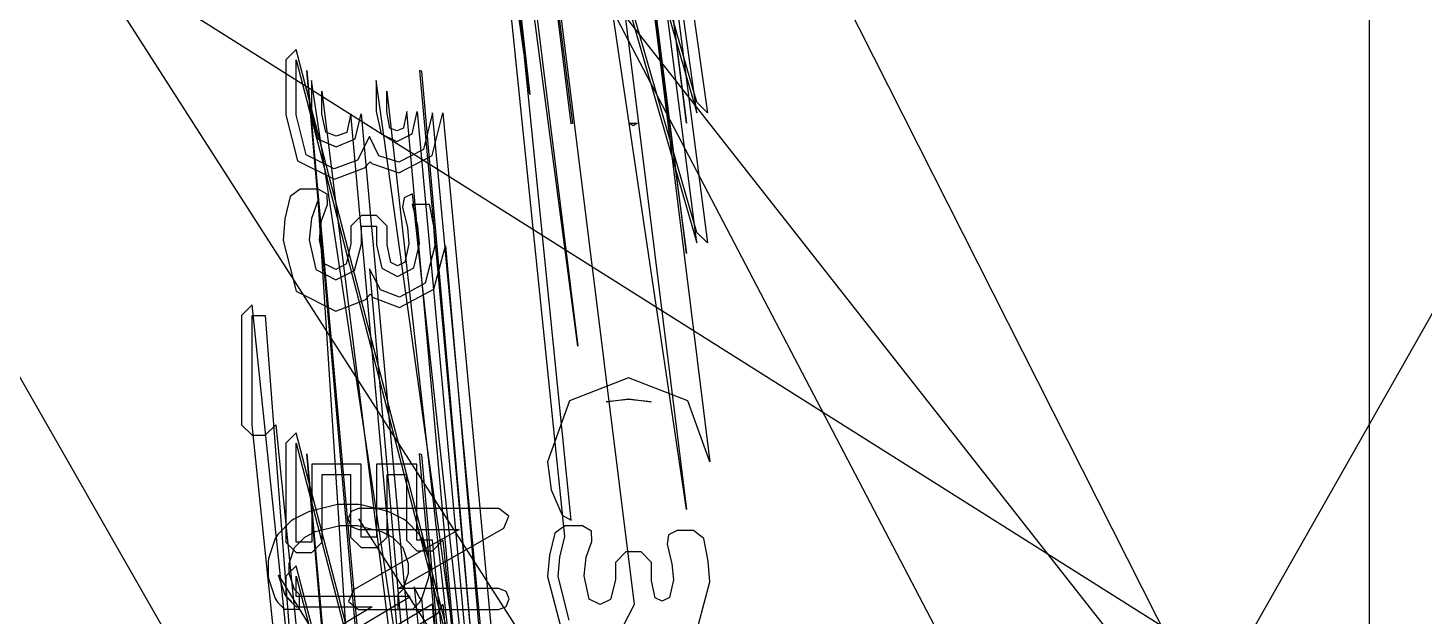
# Model space of a CAD drawing. Extents: x 0 to 334, y -361 to 120.
# Drawn here: x 84.23 to 94.19, y 51.53 to 55.73 of the extents above; entities that cross this region are included whole.
import ezdxf

# ---------------------------------------------------------------- set-up
doc = ezdxf.new("R2010")
doc.units = 0

msp = doc.modelspace()

# ---------------------------------------------------------------- linework, layer by layer
at = {"layer": 'Layer 1'}
for p, q in [((75.05, 81.3792), (138.215, -39.3749)), ((77.19, 81.3792), (138.215, -39.3149)), ((68.6, 80.4392), (134.095, -33.9949)), ((75.452423, 70.589328), (319.8, -310.813)), ((81.92, 64.1792), (166.845, -43.9449)), ((93.8, 64.2692), (93.8, 51.1292)), ((87.0781, 61.9009), (87.809311, 55.25404)), ((87.809311, 55.25404), (86.985, 61.1366)), ((89.002671, 55.199021), (87.2994, 61.0816)), ((87.2994, 61.0066), (89.002671, 55.124021)), ((88.105666, 55.044884), (87.3744, 60.9316)), ((87.3744, 60.9316), (88.114698, 55.049021)), ((88.187368, 60.931537), (88.927671, 55.049021)), ((88.927671, 55.049021), (88.1964, 60.9274)), ((89.002671, 55.124021), (88.2714, 60.3284)), ((88.3464, 60.3284), (89.077671, 55.124021)), ((89.002671, 54.269494), (87.2994, 60.152)), ((87.2994, 60.077), (89.002671, 54.194494)), ((88.14852, 60.002064), (88.927671, 54.119494)), ((88.927671, 54.119494), (88.1964, 59.9247)), ((89.002671, 54.194494), (88.2714, 59.8816)), ((88.346437, 59.881639), (89.077671, 54.194494)), ((88.153546, 53.457774), (87.3744, 59.3403)), ((87.42228, 59.340335), (88.153546, 53.457774)), ((88.364048, 58.51461), (89.095249, 52.632114)), ((88.105536, 52.215904), (87.5117, 58.0984)), ((88.927801, 52.290904), (88.0579, 58.1734)), ((88.196565, 58.1734), (88.927801, 52.290904)), ((88.059963, 52.099111), (87.4557, 57.9816)), ((92.43, 50.4792), (96.54, 57.7292)), ((87.823572, 57.496748), (88.554754, 51.614234)), ((84.395, 56.4617), (93.8, 50.5292)), ((86.1429, 55.5762), (86.0679, 55.5012)), ((87.607978, 49.942274), (86.1429, 55.5762)), ((86.0679, 55.5012), (86.0679, 55.1081)), ((86.142895, 55.108032), (86.1429, 55.5012)), ((86.1429, 55.5012), (87.607978, 49.867274)), ((86.710973, 49.786437), (86.2179, 55.4262)), ((86.2179, 55.4262), (86.727488, 49.792274)), ((87.0399, 55.4203), (87.023385, 55.426137)), ((87.023385, 55.426137), (87.532978, 49.792274)), ((87.532978, 49.792274), (87.0399, 55.4203)), ((87.100166, 49.719127), (86.2509, 55.353)), ((86.2509, 55.353), (86.2509, 55.1154)), ((87.499905, 49.719127), (86.7138, 55.353)), ((86.7138, 55.353), (86.7138, 55.1337)), ((86.32588, 55.1154), (86.3259, 55.278)), ((86.3259, 55.278), (87.025166, 49.644127)), ((86.788831, 55.1337), (86.7888, 55.278)), ((86.7888, 55.278), (87.424905, 49.644127)), ((86.0679, 55.1081), (86.152752, 54.780795)), ((86.213859, 54.824205), (86.142895, 55.108032)), ((86.2509, 55.1154), (86.29452, 54.93865)), ((86.354123, 54.984148), (86.32588, 55.1154)), ((86.532, 55.1154), (86.50374, 54.984126)), ((87.025166, 49.644127), (86.532, 55.1154)), ((86.5634, 54.93865), (86.60702, 55.1154)), ((86.60702, 55.1154), (87.100166, 49.719127)), ((86.7138, 55.1337), (86.749608, 54.972351)), ((86.811683, 55.014489), (86.788831, 55.1337)), ((86.9318, 55.1337), (86.908623, 55.014963)), ((87.424905, 49.644127), (86.9318, 55.1337)), ((86.970311, 54.972351), (87.006769, 55.1337)), ((87.006769, 55.1337), (87.499905, 49.719127)), ((87.1149, 55.1227), (87.0524, 54.861609)), ((87.1143, 54.8194), (87.189831, 55.122739)), ((87.607978, 49.867274), (87.1149, 55.1227)), ((87.189831, 55.122739), (87.682978, 49.867274)), ((89.077671, 55.124021), (89.002671, 55.199021)), ((86.860316, 54.993813), (86.811683, 55.014489)), ((86.908351, 55.014566), (86.860316, 54.993813)), ((86.908623, 55.014963), (86.908351, 55.014566)), ((88.114698, 55.049021), (88.105666, 55.044884)), ((88.548895, 55.029534), (88.520201, 55.049021)), ((88.520201, 55.049021), (88.577589, 55.049021)), ((88.577589, 55.049021), (88.548895, 55.029534)), ((86.29452, 54.93865), (86.429285, 54.880711)), ((86.429265, 54.955711), (86.354123, 54.984148)), ((86.503139, 54.983326), (86.429265, 54.955711)), ((86.429285, 54.880711), (86.5634, 54.93865)), ((86.50374, 54.984126), (86.503139, 54.983326)), ((86.666983, 54.954751), (86.579744, 54.785335)), ((86.732739, 54.816871), (86.666983, 54.954751)), ((86.749608, 54.972351), (86.860285, 54.918813)), ((86.860285, 54.918813), (86.970311, 54.972351)), ((86.41503, 54.724462), (86.213859, 54.824205)), ((86.874666, 54.769933), (86.732739, 54.816871)), ((87.0524, 54.861609), (86.874666, 54.769933)), ((86.874671, 54.695001), (87.114374, 54.819429)), ((87.114374, 54.819429), (87.1143, 54.8194)), ((86.152752, 54.780795), (86.152753, 54.780794)), ((86.152753, 54.780794), (86.415035, 54.64953)), ((86.579744, 54.785335), (86.41503, 54.724462)), ((86.415035, 54.64953), (86.630394, 54.730085)), ((86.630394, 54.730085), (86.66988, 54.773406)), ((86.66988, 54.773406), (86.68288, 54.760916)), ((86.68288, 54.760916), (86.874671, 54.695001)), ((86.10056, 54.525998), (86.062394, 54.365664)), ((86.1722, 54.5788), (86.10056, 54.525998)), ((86.299058, 54.578795), (86.1722, 54.5788)), ((86.363129, 54.542769), (86.299058, 54.578795)), ((86.365659, 54.469308), (86.363129, 54.542769)), ((86.913516, 54.51558), (86.901682, 54.449419)), ((86.9736, 54.5457), (86.913516, 54.51558)), ((87.583889, 48.911848), (86.9736, 54.5457)), ((86.2991, 54.5038), (86.250923, 54.368854)), ((86.66527, 48.869851), (86.2991, 54.5038)), ((86.3241, 54.3526), (86.365659, 54.469308)), ((86.901682, 54.449419), (86.936097, 54.304979)), ((87.010019, 54.317512), (86.973561, 54.470794)), ((86.973561, 54.470794), (87.0908, 54.4707)), ((87.0908, 54.4707), (87.12205, 54.313018)), ((86.062394, 54.365664), (86.049023, 54.211172)), ((86.250923, 54.368854), (86.234647, 54.215572)), ((86.309602, 54.215502), (86.324097, 54.352535)), ((86.324097, 54.352535), (86.3241, 54.3526)), ((86.3241, 54.3526), (86.3241, 54.3526)), ((86.6083, 54.3895), (86.5333, 54.3145)), ((86.5333, 54.3145), (86.5333, 54.1869)), ((86.7164, 54.3895), (86.6083, 54.3895)), ((86.608345, 54.18697), (86.6083, 54.3145)), ((86.6083, 54.3145), (86.7164, 54.3145)), ((86.7914, 54.3145), (86.7164, 54.3895)), ((86.7164, 54.3145), (86.7164, 54.1811)), ((86.791439, 54.181006), (86.7914, 54.3145)), ((87.021738, 54.186967), (87.010019, 54.317512)), ((87.12205, 54.313018), (87.132467, 54.173671)), ((86.049023, 54.211172), (86.141549, 53.851059)), ((86.234647, 54.215572), (86.283475, 54.003619)), ((86.345666, 54.045402), (86.309602, 54.215502)), ((86.936097, 54.304979), (86.936097, 54.304978)), ((86.936097, 54.304978), (86.946777, 54.186873)), ((89.077671, 54.194494), (89.002671, 54.269494)), ((86.5333, 54.1869), (86.498713, 54.042384)), ((86.559517, 53.998485), (86.608345, 54.18697)), ((86.7164, 54.1811), (86.754811, 54.013884)), ((86.817213, 54.055456), (86.791439, 54.181006)), ((86.946777, 54.186873), (86.919378, 54.058142)), ((86.981373, 54.016084), (87.021738, 54.186967)), ((87.132467, 54.173671), (87.064108, 53.906713)), ((87.125767, 53.864085), (87.207486, 54.173768)), ((87.207486, 54.173768), (87.700556, 48.539819)), ((86.345859, 54.045113), (86.345666, 54.045402)), ((86.425357, 54.005209), (86.345859, 54.045113)), ((86.498213, 54.041686), (86.425357, 54.005209)), ((86.498713, 54.042384), (86.498213, 54.041686)), ((86.743795, 53.860508), (86.666972, 54.008656)), ((86.666972, 54.008656), (87.160061, 48.374804)), ((86.754811, 54.013884), (86.86679, 53.955945)), ((86.866829, 54.030851), (86.817213, 54.055456)), ((86.86679, 53.955945), (86.981373, 54.016084)), ((86.918826, 54.057319), (86.866829, 54.030851)), ((86.919378, 54.058142), (86.918826, 54.057319)), ((86.283475, 54.003619), (86.425402, 53.930279)), ((86.425402, 53.930279), (86.559517, 53.998485)), ((86.141549, 53.851059), (86.425455, 53.707865)), ((86.634278, 53.788265), (86.670706, 53.828808)), ((86.670706, 53.828808), (86.692417, 53.805985)), ((86.880514, 53.808437), (86.743795, 53.860508)), ((87.064108, 53.906713), (86.880514, 53.808437)), ((86.880533, 53.733534), (87.125767, 53.864085)), ((85.8284, 53.7522), (85.7534, 53.6772)), ((86.414616, 48.11831), (85.8284, 53.7522)), ((86.425455, 53.707865), (86.634278, 53.788265)), ((86.692417, 53.805985), (86.692738, 53.805685)), ((86.692738, 53.805685), (86.880533, 53.733534)), ((85.7534, 53.6772), (85.7534, 52.8969)), ((85.8284, 52.8969), (85.8284, 53.6772)), ((85.8284, 53.6772), (85.9215, 53.6772)), ((85.9215, 53.6772), (86.414616, 47.262969)), ((88.515692, 53.230781), (88.092629, 53.067834)), ((88.938818, 53.067767), (88.515692, 53.230781)), ((88.092503, 53.067704), (87.936786, 52.632114)), ((88.092629, 53.067834), (88.092503, 53.067704)), ((88.35579, 53.059043), (88.515692, 53.080781)), ((88.515692, 53.077775), (88.35579, 53.059043)), ((88.515692, 53.080781), (88.675831, 53.05907)), ((88.675831, 53.05907), (88.515692, 53.077775)), ((88.675831, 53.05907), (88.675831, 53.05907)), ((89.095249, 52.632114), (88.938818, 53.067767)), ((88.861867, 52.95922), (88.861784, 52.959299)), ((88.861784, 52.959299), (88.861956, 52.959134)), ((88.861956, 52.959134), (88.861867, 52.95922)), ((85.7534, 52.8969), (85.8284, 52.8219)), ((86.414616, 47.262969), (85.8284, 52.8969)), ((85.8284, 52.8219), (85.9215, 52.8219)), ((85.9215, 52.8219), (85.9965, 52.8969)), ((85.9965, 52.8969), (86.489616, 48.04331)), ((86.1429, 52.8391), (86.0679, 52.7641)), ((87.607976, 47.205223), (86.1429, 52.8391)), ((86.0679, 52.7641), (86.0679, 52.0586)), ((86.1429, 52.0586), (86.1429, 52.7641)), ((86.1429, 52.7641), (87.607976, 47.130223)), ((86.710971, 47.048042), (86.2179, 52.6891)), ((86.2179, 52.6891), (86.730094, 47.055223)), ((86.6057, 52.616), (86.2535, 52.616)), ((86.2535, 52.616), (86.2535, 52.0586)), ((86.6057, 52.0945), (86.6057, 52.616)), ((87.0042, 52.616), (86.7164, 52.616)), ((86.7164, 52.616), (86.7164, 52.0945)), ((87.0042, 52.0718), (87.0042, 52.616)), ((87.0399, 52.6819), (87.020777, 52.689081)), ((87.020777, 52.689081), (87.532976, 47.055223)), ((87.532976, 47.055223), (87.0399, 52.6819)), ((87.936786, 52.632114), (87.962914, 52.43262)), ((86.3285, 52.0586), (86.3285, 52.541)), ((86.3285, 52.541), (86.5307, 52.541)), ((86.5307, 52.541), (86.5307, 52.0945)), ((86.7914, 52.0945), (86.7914, 52.541)), ((86.7914, 52.541), (86.9292, 52.541)), ((86.9292, 52.541), (86.9292, 52.0718)), ((87.962914, 52.43262), (88.041668, 52.251586)), ((86.427381, 52.324398), (86.236905, 52.276779)), ((86.445571, 52.326637), (86.427381, 52.324398)), ((86.588428, 52.326633), (86.445571, 52.326637)), ((86.606618, 52.324394), (86.588428, 52.326633)), ((86.797094, 52.276775), (86.606618, 52.324394)), ((86.126316, 52.223481), (86.106824, 52.209432)), ((86.221554, 52.2711), (86.126316, 52.223481)), ((86.236905, 52.276779), (86.221554, 52.2711)), ((86.535367, 52.277307), (86.5134, 52.224274)), ((86.5134, 52.224274), (86.535367, 52.171241)), ((86.5884, 52.299274), (86.535367, 52.277307)), ((87.588382, 52.299328), (86.5884, 52.299274)), ((86.5884, 52.224274), (87.6836, 50.5303)), ((86.812445, 52.271096), (86.797094, 52.276775)), ((86.907683, 52.223477), (86.812445, 52.271096)), ((86.927175, 52.209428), (86.907683, 52.223477)), ((87.660848, 52.243572), (87.588382, 52.299328)), ((87.625592, 52.15921), (87.660848, 52.243572)), ((88.041668, 52.251586), (88.105536, 52.215904)), ((86.106824, 52.209432), (86.011586, 52.114194)), ((86.204284, 52.094827), (86.281272, 52.133321)), ((86.281272, 52.133321), (86.454804, 52.176704)), ((86.454804, 52.176704), (86.5792, 52.1767)), ((86.535367, 52.171241), (86.5884, 52.149274)), ((87.306, 52.1493), (86.551208, 51.71799)), ((86.5792, 52.1767), (86.752732, 52.133317)), ((86.5884, 52.149274), (87.306, 52.1493)), ((86.752732, 52.133317), (86.82972, 52.094823)), ((86.8708, 51.7279), (87.625592, 52.15921)), ((87.022414, 52.11419), (86.927175, 52.209428)), ((87.988493, 52.121722), (87.950235, 51.964302)), ((88.06, 52.1741), (87.988493, 52.121722)), ((88.186955, 52.174121), (88.06, 52.1741)), ((88.251191, 52.137821), (88.186955, 52.174121)), ((88.253259, 52.064067), (88.251191, 52.137821)), ((88.8614, 52.1418), (88.801189, 52.111508)), ((88.978582, 52.141786), (88.8614, 52.1418)), ((89.051305, 52.085127), (88.978582, 52.141786)), ((85.993468, 52.084878), (85.945849, 51.942021)), ((86.011586, 52.114194), (85.993468, 52.084878)), ((86.0679, 52.0586), (86.1429, 51.9836)), ((86.092, 51.9062), (86.130171, 52.020714)), ((86.130171, 52.020714), (86.204284, 52.094827)), ((86.2535, 52.0586), (86.1429, 52.0586)), ((86.2535, 51.9836), (86.3285, 52.0586)), ((86.5307, 52.0945), (86.6057, 52.0195)), ((86.7164, 52.0945), (86.6057, 52.0945)), ((86.6057, 52.0195), (86.7164, 52.0195)), ((86.7164, 52.0195), (86.7914, 52.0945)), ((86.82972, 52.094823), (86.903834, 52.02071)), ((86.903834, 52.02071), (86.942005, 51.906196)), ((86.9292, 52.0718), (87.0042, 51.9968)), ((87.1149, 52.0718), (87.0042, 52.0718)), ((87.040532, 52.084874), (87.022414, 52.11419)), ((87.088151, 51.942017), (87.040532, 52.084874)), ((87.1149, 51.9968), (87.1899, 52.0718)), ((87.607976, 47.130223), (87.1149, 52.0718)), ((87.1899, 52.0718), (87.682976, 47.130223)), ((88.024156, 51.951852), (88.059963, 52.099111)), ((88.211924, 51.950374), (88.253259, 52.064067)), ((88.801189, 52.111508), (88.789605, 52.04511)), ((88.789605, 52.04511), (88.82394, 51.903975)), ((89.084056, 51.923107), (89.051305, 52.085127)), ((85.945849, 51.942021), (85.942, 51.918304)), ((85.942, 51.918304), (85.942, 51.8231)), ((86.1429, 51.9836), (86.2535, 51.9836)), ((87.0042, 51.9968), (87.1149, 51.9968)), ((87.092, 51.9183), (87.088151, 51.942017)), ((87.092, 51.823129), (87.092, 51.9183)), ((87.950235, 51.964302), (87.936823, 51.812484)), ((88.011786, 51.812495), (88.024156, 51.951852)), ((88.197502, 51.816815), (88.211924, 51.950374)), ((88.4962, 51.9888), (88.4212, 51.9138)), ((88.6043, 51.9888), (88.4962, 51.9888)), ((88.6793, 51.9138), (88.6043, 51.9888)), ((89.084071, 51.923003), (89.084056, 51.923107)), ((89.095249, 51.77586), (89.084071, 51.923003)), ((85.942, 51.8231), (85.945849, 51.799383)), ((86.064619, 51.680209), (86.017, 51.823066)), ((86.017, 51.823066), (86.5884, 50.891)), ((86.1429, 51.8901), (86.0679, 51.8151)), ((86.092, 51.835271), (86.092, 51.9062)), ((86.130171, 51.720757), (86.092, 51.835271)), ((87.607976, 46.256199), (86.1429, 51.8901)), ((86.942, 51.8353), (86.903829, 51.720786)), ((86.942005, 51.906196), (86.942, 51.8353)), ((87.088151, 51.799412), (87.092, 51.823129)), ((88.233159, 51.651668), (88.197502, 51.816815)), ((88.4212, 51.9138), (88.4212, 51.7888)), ((88.679239, 51.783057), (88.6793, 51.9138)), ((88.82394, 51.903975), (88.82394, 51.903974)), ((88.82394, 51.903974), (88.834577, 51.788804)), ((85.945849, 51.799383), (85.993468, 51.656526)), ((86.0679, 51.8151), (86.0679, 51.6713)), ((86.165271, 51.685657), (86.130171, 51.720757)), ((86.1429, 51.6713), (86.1429, 51.8151)), ((86.1429, 51.8151), (87.607976, 46.181199)), ((86.551208, 51.71799), (86.515952, 51.633628)), ((86.903829, 51.720786), (86.868729, 51.685687)), ((87.5884, 51.7279), (86.8708, 51.7279)), ((87.028284, 51.651264), (86.986001, 51.740114)), ((86.986001, 51.740114), (87.532976, 46.106199)), ((87.040532, 51.656555), (87.088151, 51.799412)), ((87.641433, 51.705933), (87.5884, 51.7279)), ((87.936823, 51.812484), (88.029776, 51.45828)), ((88.090562, 51.502173), (88.011786, 51.812495)), ((88.4212, 51.7888), (88.387051, 51.648755)), ((88.704608, 51.661541), (88.679239, 51.783057)), ((88.834577, 51.788804), (88.807588, 51.664181)), ((89.013149, 51.471052), (89.095286, 51.775849)), ((89.095286, 51.775849), (89.095249, 51.77586)), ((85.993468, 51.656526), (86.011586, 51.62721)), ((86.011586, 51.62721), (86.059205, 51.579591)), ((86.112238, 51.63259), (86.064619, 51.680209)), ((86.0679, 51.6713), (86.1429, 51.5963)), ((86.1429, 51.1858), (86.956051, 51.671313)), ((86.956051, 51.671313), (86.1429, 51.6713)), ((86.165271, 51.579591), (86.165271, 51.685657)), ((86.515952, 51.633628), (86.588418, 51.577872)), ((86.868729, 51.685687), (86.868727, 51.579621)), ((86.974793, 51.579619), (87.022413, 51.627238)), ((87.022413, 51.627238), (87.040532, 51.656555)), ((87.0399, 51.6582), (87.028284, 51.651264)), ((87.532976, 46.106199), (87.0399, 51.6582)), ((87.6634, 51.6529), (87.641433, 51.705933)), ((87.641433, 51.599867), (87.6634, 51.6529)), ((88.233357, 51.651378), (88.233159, 51.651668)), ((88.313257, 51.612382), (88.233357, 51.651378)), ((88.386541, 51.648057), (88.313257, 51.612382)), ((88.387051, 51.648755), (88.386541, 51.648057)), ((88.754629, 51.637528), (88.704608, 51.661541)), ((88.807026, 51.663358), (88.754629, 51.637528)), ((88.807588, 51.664181), (88.807026, 51.663358)), ((86.059205, 51.579591), (86.165271, 51.579591)), ((86.6841, 51.5964), (86.104411, 51.250282)), ((86.1429, 51.5963), (86.6841, 51.5964)), ((87.1149, 51.6156), (86.301749, 51.130087)), ((86.5736, 51.2051), (87.153289, 51.551218)), ((86.588418, 51.577872), (87.5884, 51.5779)), ((86.868727, 51.579621), (86.974793, 51.579619)), ((87.607976, 46.181199), (87.1149, 51.6156)), ((87.153289, 51.551218), (87.18984, 51.615613)), ((87.18984, 51.615613), (87.682976, 46.181199)), ((87.5884, 51.5779), (87.641433, 51.599867)), ((88.554754, 51.614234), (88.47077, 51.45189))]:
    msp.add_line(p, q, dxfattribs=at)

doc.saveas('drawing.dxf')
